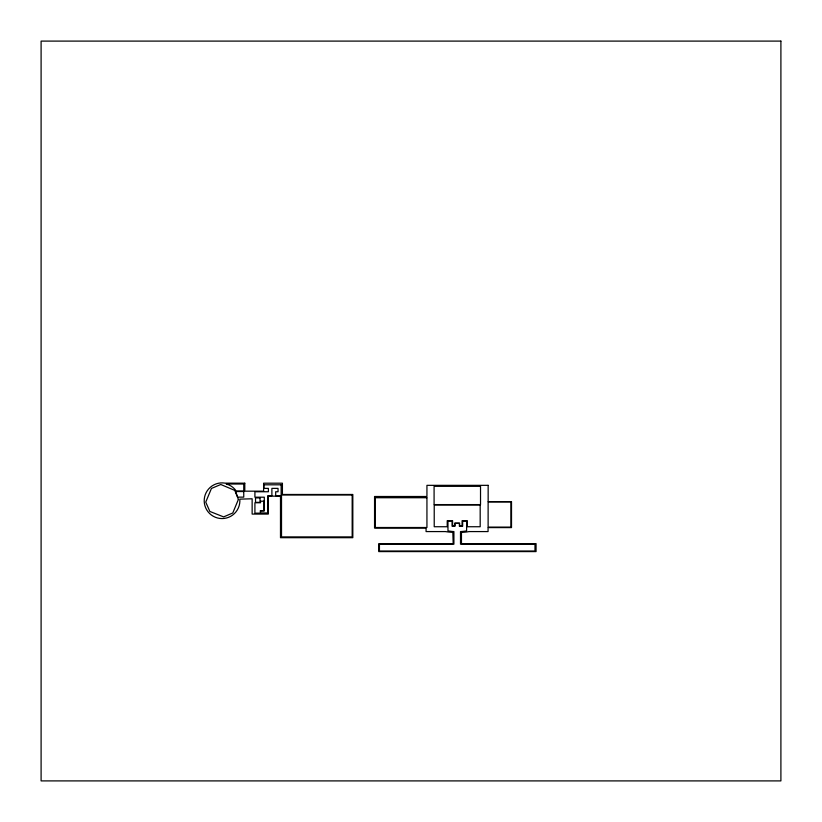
<?xml version="1.0" encoding="UTF-8"?>
<svg xmlns="http://www.w3.org/2000/svg" width="822" height="822" viewBox="0 0 822 822"><rect width="100%" height="100%" fill="white"/><g stroke="black" fill="none" stroke-linecap="round" stroke-linejoin="round"><path stroke-width="1.23" d="M238.39 499.447L232.77 513L223.615 516.894L209.857 511.448L205.747 502.108L211.439 488.453L220.789 484.497L234.794 490.395L238.39 499.447M780.9 41.1L41.1 41.1L41.1 780.9L780.9 780.9L780.9 41.1M244.792 483.192L225.115 483.151A17.837 17.837 0 0 0 204.267 499.201A17.837 17.837 0 0 0 222.063 518.569A17.837 17.837 0 0 0 239.808 499.149L252.138 498.779L252.138 514.079L268.291 514.079L268.291 496.149L280.487 496.149L280.487 537.691L352.823 537.691L352.823 494.474L282.419 494.474L282.419 483.192L263.605 483.192L263.605 491.176L244.792 491.176L244.792 483.192M243.754 484.014L226.266 484.014A16.985 16.985 0 0 1 236.191 491.011L243.754 491.011L243.754 484.014M281.145 484.805L263.913 484.805L263.913 488.381L268.373 488.381L268.373 491.751L254.912 491.751L254.912 497.197L264.294 497.197L264.294 510.945L260.605 510.945L260.605 512.959L267.746 512.959L267.746 495.666L271.887 495.666L271.887 488.381L278.042 488.381L278.042 491.751L275.689 491.751L275.689 495.666L281.145 495.666L281.145 484.805M488.155 485.34L426.937 485.34L426.937 496.498L374.555 496.498L374.555 528.094L426.073 528.094L426.073 531.577L445.411 531.577A57.684 57.684 0 0 0 452.84 532.337L453.179 543.619L378.757 543.619L378.757 551.593L536.067 551.593L536.067 543.619L461.461 543.619L461.461 532.348A44.624 44.624 0 0 0 469.064 531.577L488.063 531.577L488.063 527.601L511.51 527.601L511.51 501.636L488.155 501.636L488.155 485.34M480.521 486.336L434.088 486.336L434.088 504.595L480.521 504.595L480.521 486.336M243.754 491.535L235.554 491.535L237.743 497.135L243.754 497.135L243.754 491.535M352.176 494.947L281.514 494.947L281.514 536.9L352.176 536.9L352.176 494.947M426.937 497.731L375.202 497.731L375.202 527.508L426.937 527.508L426.937 497.731M260.019 497.896L255.529 497.896L255.529 502.355L260.019 502.355L260.019 497.896M263.975 501.204L260.553 501.204L260.553 502.756L254.912 502.756L254.912 513.164L260.327 513.164L260.327 510.637L263.975 510.637L263.975 501.204M510.945 501.872L488.124 501.872L488.124 527.118L510.945 527.118L510.945 501.872M480.182 504.934L434.222 504.934L434.222 526.738L447.219 526.738L447.219 520.716L452.593 520.716L452.593 525.864L454.7 525.864L454.7 523.131L459.621 523.131L459.621 525.864L462.077 525.864L462.077 520.716L467.379 520.716L467.379 526.738L480.182 526.738L480.182 504.934M452.079 521.014L447.969 521.014L447.969 530.827A39.055 39.055 0 0 0 453.908 531.577L453.908 544.174L379.445 544.174L379.445 551.028L534.988 551.028L534.988 544.174L460.505 544.174L460.505 531.577A44.08 44.08 0 0 0 466.608 530.868L466.608 521.014L462.652 521.014L462.652 526.224L459.364 526.224L459.364 523.347L454.987 523.347L454.987 526.224L452.079 526.224L452.079 521.014"/></g></svg>
